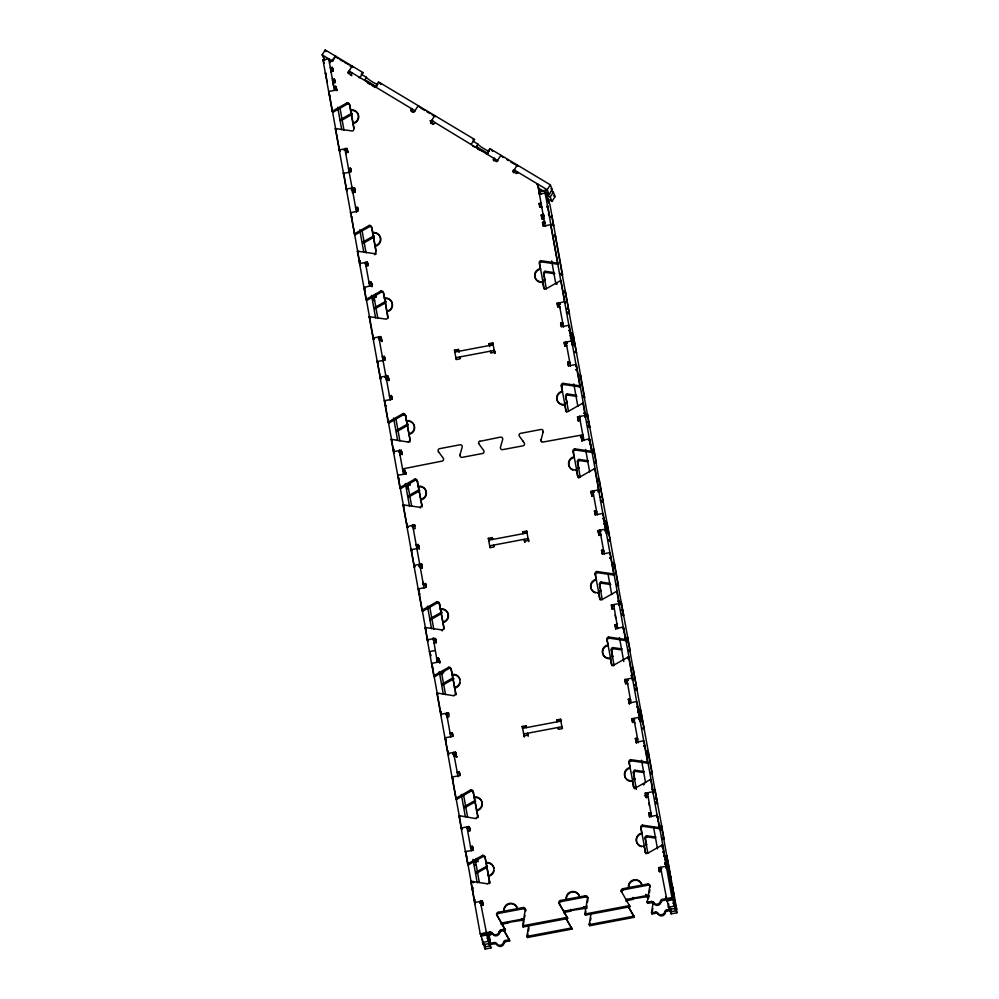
<?xml version="1.0" encoding="UTF-8"?>
<svg xmlns="http://www.w3.org/2000/svg" width="999" height="999" viewBox="0 0 999 999"><rect width="100%" height="100%" fill="white"/><g stroke="black" fill="none" stroke-linecap="round" stroke-linejoin="round"><path stroke-width="1.5" d="M414.548 567.632L414.173 566.071M420.292 566.545L419.78 563.461M553.596 225.836L551.623 215.197L552.022 216.895L550.574 217.17M640.834 711.051L644.193 729.532L643.868 727.422M478.671 443.456A1.898 1.848 -22.3 0 1 478.583 443.094L478.721 442.145A1.948 1.911 -22.3 0 1 479.208 441.458L479.832 441.071M478.583 443.094A1.948 1.911 -22.3 0 0 478.808 443.793L483.828 450.686A1.948 1.911 -22.3 0 1 484.003 451.136L483.916 452.322A1.948 1.911 -22.3 0 1 482.455 453.509L462.2 457.342A1.948 1.911 -22.3 0 1 459.952 455.094L462.175 447.152A1.948 1.911 -22.3 0 0 459.952 444.792L439.46 448.688A1.948 1.911 -22.3 0 0 438.086 450.512L438.224 451.223A1.948 1.911 -22.3 0 0 438.449 451.648L438.561 451.923M543.256 432.117L543.144 431.843A1.948 1.911 -22.3 0 0 541.046 429.458L520.317 433.404A1.948 1.911 -22.3 0 0 519.193 435.914L524.188 442.832A1.948 1.911 -22.3 0 1 524.537 443.718L524.512 444.33A1.948 1.911 -22.3 0 1 524.3 444.88L523.826 445.442A1.948 1.911 -22.3 0 1 523.176 445.791L502.197 449.712A1.948 1.911 -22.3 0 1 500.462 447.315L502.684 439.385A1.948 1.911 -22.3 0 0 500.437 437.137L480.294 441.246M566.208 899.412L579.62 896.877A6.831 6.681 -22.3 0 0 571.728 891.558A6.831 6.681 -22.3 0 0 566.208 899.412L560.451 900.499A1.948 1.911 -22.3 0 0 558.878 902.746L567.457 917.994A1.948 1.911 -22.3 0 1 567.644 918.518L523.164 926.935L522.702 925.798A1.948 1.911 -22.3 0 1 522.677 925.249L525.349 909.09A1.948 1.911 -22.3 0 0 523.101 907.567L517.345 908.653A6.831 6.681 -22.3 0 0 509.453 903.346A6.831 6.681 -22.3 0 0 503.933 911.2L498.176 912.287A1.948 1.911 -22.3 0 0 496.59 914.522L503.658 927.134M523.164 926.935A1.948 1.911 -22.3 0 1 523.139 926.385L523.476 924.362M523.638 923.351L523.976 921.328M524.65 917.294L524.987 915.271M525.649 911.225L525.349 909.09M566.246 918.618L571.79 928.571A1.948 1.911 -22.3 0 1 571.965 929.095L527.484 937.512L527.022 936.375A1.948 1.911 -22.3 0 1 527.01 935.826L528.683 925.723M527.484 937.512A1.948 1.911 -22.3 0 1 527.472 936.95L527.971 933.928M528.471 930.893L528.971 927.859M628.483 887.636L641.907 885.089A6.831 6.681 -22.3 0 0 634.003 879.782A6.831 6.681 -22.3 0 0 628.483 887.636L622.727 888.723A1.948 1.911 -22.3 0 0 621.153 890.971L629.745 906.218A1.948 1.911 -22.3 0 1 629.919 906.742L585.439 915.159L584.977 914.023A1.948 1.911 -22.3 0 1 584.952 913.473L587.637 897.302A1.948 1.911 -22.3 0 0 585.377 895.791L579.62 896.877M585.439 915.159A1.948 1.911 -22.3 0 1 585.426 914.597L585.926 911.575M586.425 908.541L586.925 905.506M587.424 902.484L587.924 899.45M633.054 915.022L634.065 916.795A1.948 1.911 -22.3 0 1 634.24 917.319L589.76 925.723L589.298 924.599A1.948 1.911 -22.3 0 1 589.285 924.038L590.958 913.935M589.76 925.723A1.948 1.911 -22.3 0 1 589.747 925.174L590.084 923.151M590.584 920.129L590.921 918.106M666.333 898.064L666.645 899.799L662.612 900.561A1.948 1.911 -22.3 0 0 661.026 902.159A3.909 3.821 -22.3 0 1 653.796 903.521A1.948 1.911 -22.3 0 0 651.76 902.609L647.714 903.371L647.252 902.247A1.948 1.911 -22.3 0 1 647.24 901.685L649.912 885.526A1.948 1.911 -22.3 0 0 647.652 884.003L641.907 885.089M647.714 903.371A1.948 1.911 -22.3 0 1 647.702 902.821L647.864 901.81M648.363 898.775L648.875 895.753M649.375 892.719L649.874 889.684M670.716 910.414L666.932 911.125A1.948 1.911 -22.3 0 0 665.346 912.724A3.909 3.821 -22.3 0 1 658.116 914.097A1.948 1.911 -22.3 0 0 656.081 913.186L652.047 913.948L651.573 912.811A1.948 1.911 -22.3 0 1 651.56 912.262L653.234 902.159M652.047 913.948A1.948 1.911 -22.3 0 1 652.022 913.398L652.359 911.375M652.522 910.364L652.859 908.341M653.533 904.307L653.87 902.284M541.071 439.947L543.144 431.843M460.114 454.483L460.102 455.257M324.725 60.34L322.14 54.87L325.224 49.95L363.074 72.627L359.965 77.622L359.103 77.685M332.655 61.389L335.639 56.181L336.151 57.443M348.489 73.776L348.027 72.64L352.147 66.084L352.697 67.42M348.738 73.364L350.037 71.316M351.785 75.762L351.323 74.625L352.36 72.977M372.752 85.427A6.831 0.849 32.1 0 1 364.86 79.745L366.408 77.285L361.151 74.126M376.611 86.364L377.098 85.602M410.776 110.24L411.8 108.604L412.262 109.74L411.238 111.376L410.776 110.24L414.073 112.225L418.206 105.657L419.692 107.405M431.256 123.376L430.594 122.115L434.715 115.559L435.177 116.683L434.14 116.071M431.056 123.252L432.854 120.38M434.927 122.452L433.891 124.101L430.594 122.115M479.42 149.226A6.831 0.849 32.1 0 1 476.348 146.553L477.897 144.093L472.939 141.121M486.8 153.546L489.897 148.626L550.312 184.815L552.26 189.598L549.163 194.518L538.436 188.087L540.796 190.834L539.148 189.847L539.46 190.597L540.796 191.408M493.806 160.851L493.344 159.715L494.368 158.079L494.83 159.216L493.993 160.539M513.623 172.727L513.149 171.591L517.282 165.022L517.807 166.321M513.873 172.315L515.159 170.267M517.757 173.376L517.482 171.928L516.458 173.576L513.149 171.591M549.163 194.518L547.215 189.735L550.312 184.815M553.284 192.108L555.094 196.528L551.997 201.448L550.199 197.028L553.284 192.108L551.273 190.909M329.495 63.124L335.639 56.181M351.024 111.538L349.925 105.419A1.948 1.911 -22.3 0 0 347.664 103.908L333.191 112.125A1.961 1.911 -22.3 0 1 332.655 112.3L332.192 111.176A1.961 1.911 -22.3 0 0 332.729 110.989L347.202 102.772A1.948 1.911 -22.3 0 1 349.463 104.283L353.858 128.746A1.948 1.911 -22.3 0 1 352.285 130.994L335.901 128.609A1.948 1.911 -22.3 0 0 335.339 128.634L354.72 234.94A1.948 1.911 -22.3 0 0 355.257 234.765L369.73 226.548A1.948 1.911 -22.3 0 1 371.99 228.059L375.012 244.88M339.76 120.017L351.523 113.349A1.948 1.911 -22.3 0 1 352.073 113.312M341.134 120.642L351.985 114.473L351.523 113.349M354.258 233.816A1.948 1.911 -22.3 0 0 354.795 233.629L369.268 225.412A1.948 1.911 -22.3 0 1 371.528 226.935L375.924 251.386A1.948 1.911 -22.3 0 1 374.35 253.634L374.812 254.77M362.737 242.145L373.589 235.989A1.948 1.911 -22.3 0 1 374.138 235.964M363.199 243.281L374.063 237.125L373.589 235.989M384.053 295.105L383.778 293.581A1.948 1.911 -22.3 0 0 381.518 292.058L367.045 300.274A1.961 1.911 -22.3 0 1 366.508 300.462L366.046 299.325A1.961 1.911 -22.3 0 0 366.583 299.138L381.056 290.921A1.948 1.911 -22.3 0 1 383.316 292.445L384.553 298.651A6.831 6.681 -22.3 0 1 388.811 311.176M374.525 307.655L385.377 301.498A1.948 1.911 -22.3 0 1 386.113 301.498M374.987 308.791L385.839 302.635L385.377 301.498M556.318 284.403L557.217 283.891M563.798 291.795L564.71 291.283A1.948 1.911 -22.3 0 1 565.234 291.096L584.627 397.402A1.948 1.911 -22.3 0 1 584.065 397.427L583.041 397.277M564.26 292.932L565.172 292.407A1.948 1.911 -22.3 0 1 565.696 292.232M405.844 416.221A1.948 1.911 -22.3 0 0 403.584 414.697L389.111 422.914A1.948 1.911 -22.3 0 1 388.574 423.101L388.112 421.965A1.948 1.911 -22.3 0 0 388.648 421.79L403.121 413.561A1.948 1.911 -22.3 0 1 405.382 415.084L409.965 439.148M396.591 430.307L407.442 424.138A1.948 1.911 -22.3 0 1 408.179 424.138M397.053 431.431L407.917 425.274L407.442 424.138M417.632 481.73A1.948 1.911 -22.3 0 0 415.372 480.207L400.899 488.424A1.948 1.911 -22.3 0 1 400.362 488.611L399.9 487.475A1.948 1.911 -22.3 0 0 400.437 487.3L414.91 479.083A1.948 1.911 -22.3 0 1 417.17 480.594L422.028 506.193A1.948 1.911 -22.3 0 1 422.015 506.905M408.379 495.816L419.23 489.647M408.841 496.953L419.705 490.784L419.38 490.01M562.887 383.341L563.361 384.478L579.732 386.863A1.948 1.911 -22.3 0 0 580.294 386.838L579.832 385.701A1.948 1.911 -22.3 0 1 579.27 385.726L562.887 383.341A1.948 1.911 -22.3 0 0 561.313 385.589L562.325 391.233A6.831 6.681 -22.3 0 0 556.805 399.088A6.831 6.681 -22.3 0 0 564.697 404.408L565.709 410.052A1.948 1.911 -22.3 0 0 567.969 411.563L582.442 403.346A1.948 1.911 -22.3 0 1 582.979 403.171L583.441 404.295A1.948 1.911 -22.3 0 0 582.904 404.483M577.722 419.056L579.532 418.032M585.864 414.435L586.775 413.923A1.948 1.911 -22.3 0 1 587.3 413.736L596.415 462.912A1.948 1.911 -22.3 0 1 595.854 462.937L594.83 462.787M586.326 415.572L587.237 415.06A1.948 1.911 -22.3 0 1 587.774 414.872M574.675 448.851L575.137 449.987L591.52 452.372A1.948 1.911 -22.3 0 0 592.082 452.347L591.62 451.211A1.948 1.911 -22.3 0 1 591.058 451.236L574.675 448.851A1.948 1.911 -22.3 0 0 573.101 451.098L574.113 456.743A6.831 6.681 -22.3 0 0 568.593 464.597A6.831 6.681 -22.3 0 0 576.485 469.917L577.497 475.561A1.948 1.911 -22.3 0 0 579.757 477.072L594.23 468.856A1.948 1.911 -22.3 0 1 594.767 468.681L595.229 469.805A1.948 1.911 -22.3 0 0 594.692 469.992L594.23 468.856M597.652 479.945L598.563 479.433A1.948 1.911 -22.3 0 1 599.088 479.245L618.481 585.564A1.948 1.911 -22.3 0 1 617.919 585.589L616.895 585.439M598.114 481.081L599.025 480.569A1.948 1.911 -22.3 0 1 599.562 480.382M439.697 604.37A1.948 1.911 -22.3 0 0 437.437 602.847L422.964 611.076A1.948 1.911 -22.3 0 1 422.427 611.251L421.965 610.114A1.948 1.911 -22.3 0 0 422.502 609.939L436.975 601.723A1.948 1.911 -22.3 0 1 439.235 603.234L439.972 605.906M430.444 618.456L441.308 612.287A1.948 1.911 -22.3 0 1 442.033 612.287M430.007 620.104L441.77 613.423L441.308 612.287M451.486 669.879A1.948 1.911 -22.3 0 0 449.225 668.368L434.752 676.585A1.948 1.911 -22.3 0 1 434.215 676.76L433.753 675.636A1.948 1.911 -22.3 0 0 434.29 675.449L448.763 667.232A1.948 1.911 -22.3 0 1 451.024 668.756L452.035 672.939M442.232 683.965L453.084 677.809M442.694 685.102L453.558 678.933A1.948 1.911 -22.3 0 1 454.095 678.908M596.74 571.503L597.215 572.627L613.586 575.012A1.948 1.911 -22.3 0 0 614.16 574.987L613.686 573.851A1.948 1.911 -22.3 0 1 613.124 573.876L596.74 571.503A1.948 1.911 -22.3 0 0 595.167 573.738L596.178 579.383A6.831 6.681 -22.3 0 0 590.659 587.237A6.831 6.681 -22.3 0 0 598.551 592.557L599.575 598.201A1.948 1.911 -22.3 0 0 601.823 599.725L616.296 591.508A1.948 1.911 -22.3 0 1 616.833 591.321L617.295 592.457A1.948 1.911 -22.3 0 0 616.895 592.582M611.575 607.217L614.298 605.669M619.717 602.584L620.629 602.072A1.948 1.911 -22.3 0 1 621.166 601.898L630.269 651.073A1.948 1.911 -22.3 0 1 629.707 651.098L628.683 650.948M620.179 603.721L621.091 603.209A1.948 1.911 -22.3 0 1 621.628 603.021M608.528 637.012L609.003 638.136L625.374 640.521A1.948 1.911 -22.3 0 0 625.936 640.496L625.474 639.36A1.948 1.911 -22.3 0 1 624.912 639.385L608.528 637.012A1.948 1.911 -22.3 0 0 606.955 639.248L607.966 644.892A6.831 6.681 -22.3 0 0 602.447 652.747A6.831 6.681 -22.3 0 0 610.339 658.066L611.351 663.711A1.948 1.911 -22.3 0 0 613.611 665.234L628.084 657.017A1.948 1.911 -22.3 0 1 628.621 656.83L629.083 657.966A1.948 1.911 -22.3 0 0 628.546 658.141L627.647 658.666M631.505 668.106L632.417 667.582A1.948 1.911 -22.3 0 1 632.941 667.407L652.335 773.713A1.948 1.911 -22.3 0 1 651.773 773.738L650.749 773.588M631.967 669.23L632.879 668.718A1.948 1.911 -22.3 0 1 633.416 668.543M473.551 792.519A1.948 1.911 -22.3 0 0 471.291 791.008L456.818 799.225A1.948 1.911 -22.3 0 1 456.281 799.412L455.819 798.276A1.948 1.911 -22.3 0 0 456.356 798.089L470.829 789.872A1.948 1.911 -22.3 0 1 473.089 791.395L477.947 816.982A1.948 1.911 -22.3 0 1 477.947 817.706M464.298 806.605L475.162 800.449M464.76 807.741L475.624 801.585L475.274 800.736M488.911 877.909L485.339 858.041A1.948 1.911 -22.3 0 0 483.079 856.518L468.606 864.734A1.948 1.911 -22.3 0 1 468.069 864.922L467.607 863.785A1.948 1.911 -22.3 0 0 468.144 863.598L482.617 855.381A1.948 1.911 -22.3 0 1 484.877 856.905L485.014 857.254M476.086 872.115L487 866.096M475.649 873.763L487.412 867.095M630.606 759.652L631.068 760.788L647.452 763.161A1.948 1.911 -22.3 0 0 648.014 763.136L647.539 762.012A1.948 1.911 -22.3 0 1 646.977 762.037L630.606 759.652A1.948 1.911 -22.3 0 0 629.02 761.9L630.032 767.544A6.831 6.681 -22.3 0 0 624.512 775.399A6.831 6.681 -22.3 0 0 632.404 780.706L633.428 786.35A1.948 1.911 -22.3 0 0 635.676 787.874L650.149 779.657A1.948 1.911 -22.3 0 1 650.686 779.47L651.148 780.606A1.948 1.911 -22.3 0 0 650.774 780.719M643.381 784.902L644.28 784.39M644.53 795.878L648.151 793.83L645.691 794.317L645.229 793.181L652.896 791.732L653.508 793.243L652.797 793.381M653.571 790.746L654.482 790.234A1.948 1.911 -22.3 0 1 655.019 790.047L661.65 825.486M654.033 791.87L654.944 791.358A1.948 1.911 -22.3 0 1 655.481 791.183M642.382 825.162L642.856 826.298L659.228 828.671A1.948 1.911 -22.3 0 0 659.802 828.646L659.328 827.522A1.948 1.911 -22.3 0 1 658.766 827.547L642.382 825.162A1.948 1.911 -22.3 0 0 640.809 827.409L641.82 833.054A6.831 6.681 -22.3 0 0 636.301 840.908A6.831 6.681 -22.3 0 0 644.193 846.215L645.204 851.86A1.948 1.911 -22.3 0 0 647.464 853.383L661.937 845.166A1.948 1.911 -22.3 0 1 662.474 844.979L662.936 846.116A1.948 1.911 -22.3 0 0 662.399 846.303L661.5 846.815M664.46 856.767L666.271 855.743A1.948 1.911 -22.3 0 1 666.795 855.556L676.723 909.277L674.924 909.614M665.821 857.392L666.733 856.867A1.948 1.911 -22.3 0 1 667.27 856.692M402.572 468.918L442.32 461.063A1.948 1.911 -22.3 0 0 443.219 458.141L438.449 451.648M332.192 111.176L322.964 59.903L328.721 58.816L330.082 62.138M332.704 68.531L332.242 67.395L330.332 67.757L330.794 68.894L332.704 68.531L333.179 71.116M326.198 73.651L325.412 72.74L325.736 73.826M335.177 82.243L334.328 78.996L332.642 79.932M332.405 80.582L334.802 80.132M333.903 82.455L334.99 82.243M334.328 78.996L335.015 82.767L333.092 83.129L333.728 86.663L335.652 86.301L336.151 87.662M336.114 87.425L334.19 87.787L333.728 86.663M335.314 90.297L337.113 89.947M339.298 147.165L339.185 148.089M339.198 149.962L346.828 148.414L347.789 152.372M343.931 150.187L347.29 149.55M339.161 149.862L340.135 151.311M345.167 150.362L345.179 148.401M350.836 169.306L350.374 168.169L348.464 168.531L348.926 169.668L350.836 169.306L351.136 170.954M345.03 181.793L343.981 173.888M350.374 168.169L351.061 171.94L343.381 173.389L344.205 174.45M354.97 192.27L353.871 187.612L346.203 189.061C347.789 192.295 345.654 190.634 347.153 189.498M351.111 188.749C353.371 188.848 352.31 192.12 352.073 187.15M347.028 190.135L346.316 188.237M351.348 189.31L354.345 188.749M352.073 189.323L353.459 189.872L352.023 190.147M351.985 189.972L353.783 189.635L354.071 192.332M351.973 191.92L354.558 191.383L355.02 192.507M357.892 208.504L357.43 207.367L355.519 207.73L355.981 208.866L357.892 208.504L358.154 209.915M350.474 212.675L358.104 211.139L357.43 207.367M351.074 214.698L351.386 213.624M352.297 217.345L352.098 217.794M540.496 194.018L540.009 191.296L545.754 190.21L547.464 199.713L545.179 193.057L539.423 194.143M539.11 203.446L541.033 203.084L541.495 204.221L539.572 204.583L539.11 203.446L539.785 207.205L541.945 207.417M546.977 206.456L547.927 206.893L549.475 215.859L549.013 213.686M546.84 207.093C548.888 207.205 546.928 203.808 547.777 206.818M543.793 218.444L541.883 218.806L541.196 215.047L544.068 215.122M548.389 214.298L549.1 214.161L548.851 214.822M541.196 215.047L541.67 216.184L544.055 215.722M550.349 216.608L552.022 216.895M542.519 222.34L544.43 221.978L544.892 223.114L542.981 223.476L542.519 222.34L543.194 226.111L550.861 224.663L551.473 226.174M551.76 224.438L553.196 224.176L553.571 225.861M360.115 260.776C357.829 262.312 362.088 269.268 359.24 260.077M359.553 261.288L360.264 261.151M551.985 225.012L553.434 224.738M550.849 225.886L579.832 385.701M359.64 263.611L367.282 262.088L368.119 265.347M365.347 263.674L367.744 263.224M365.259 264.098L365.971 263.961L365.684 262.312M366.034 266.221L367.957 265.859L367.282 262.088M553.746 235.502L555.182 235.227M554.208 236.638L555.656 236.363L555.032 234.852L569.093 312.425L566.508 312.812M371.291 282.979L370.829 281.843L368.918 282.205L369.38 283.341L371.178 283.004M363.998 287.437L371.503 285.614L371.978 286.738M363.836 287.063L365.172 288.436M371.965 296.503L373.401 296.241M372.477 296.815L375.836 296.179L376.298 297.315M372.939 297.952L375.337 297.502M373.002 300.2L374.6 300.312L377.822 318.281M373.151 300.587L374.6 300.312M373.151 335.327L373.114 336.713M563.798 299.263L564.672 299.5L563.948 299.638M380.681 336.563L381.818 341.471L380.681 336.563L373.014 338.024L373.988 339.46M560.127 307.742L559.652 306.606L557.742 306.968L557.067 303.209L564.735 301.748L565.347 303.259M378.584 338.186L381.143 337.699M557.067 303.209L557.529 304.333L560.077 303.858M378.296 338.649L379.383 338.436L379.121 337.025M563.536 327.16L558.978 302.847L559.952 304.283M379.433 340.696L381.356 340.334M566.783 308.454L568.381 308.566L566.945 308.841M567.107 312.287L568.906 311.95L569.517 313.461L568.081 313.736M384.69 357.455L384.228 356.331L382.317 356.693L382.779 357.817L384.69 357.455L385.152 359.965M560.614 322.964L562.537 322.602L562.999 323.726L561.076 324.088L560.614 322.964L561.301 326.723L568.968 325.274L569.58 326.785L568.868 326.923M381.006 377.647C379.508 377.472 381.193 380.781 380.519 378.346L377.472 362.1L378.196 361.975M382.505 361.151L383.067 359.965L383.379 361.188M384.228 356.331L384.915 360.09L377.235 361.538L378.059 362.6M454.495 350.162L458.329 349.438L458.791 350.574L454.957 351.298L454.495 350.162L456.181 359.578L460.027 358.853L459.677 356.968L460.152 358.104M488.998 343.644L492.844 342.919L493.306 344.043L489.473 344.767L488.998 343.644L489.81 346.653M454.832 352.048L493.181 344.792M569.03 330.369L570.254 330.544L568.818 330.819M569.842 332.954L571.278 332.679L571.928 335.327L569.767 335.726M569.792 333.778L571.59 333.441M570.816 335.352L572.252 335.077L572.564 335.826L574.263 345.242L572.814 345.517M570.417 336.388L573.289 335.851L572.077 336.688M570.791 337.3L572.589 336.963L572.252 335.077M494.455 350.449L494.992 353.459L494.53 352.322L490.696 353.047L490.359 351.161L490.821 352.297M570.354 338.199L572.902 337.712L571.615 334.565M570.854 338.461L571.728 338.698L571.003 338.836M387.749 376.473L388.873 380.669L387.724 375.774L380.057 377.222L381.243 378.221M566.708 345.804L564.797 346.166L564.11 342.407L571.79 340.946L572.04 342.532M385.177 376.486L387.1 376.461M570.779 341.371L572.939 340.971L573.276 342.844L571.278 332.679M384.965 376.898C386.863 375.724 387.025 382.767 385.689 374.737M385.202 377.472L388.199 376.898M564.11 342.407L564.585 343.531L566.483 343.144M385.202 377.622L387 377.272L387.312 378.034L386.975 376.148M571.89 342.295L572.964 342.095M570.491 366.121L566.033 342.045L567.007 343.481M386.226 378.234L387.387 377.172M571.84 343.119L573.613 342.607L574.263 345.242M386.026 378.908L388.586 378.421M386.176 380.007L388.411 379.533L387.724 375.774M571.79 344.892L573.95 344.48M574.675 351.798L576.111 351.523L576.51 353.196L573.126 334.79L573.526 336.413M574.9 352.36L576.361 352.222L575.936 350.549M391.745 396.653L391.283 395.529L389.373 395.891L389.835 397.015L391.745 396.653L392.195 399.163M567.669 362.162L569.592 361.8L570.054 362.924L568.131 363.286L567.669 362.162L568.344 365.921L576.011 364.473L576.635 365.984L575.911 366.121M391.283 395.529L391.958 399.288L384.29 400.736L385.264 402.185M386.151 405.494L385.951 405.944M576.073 369.568L577.31 369.742L575.874 370.017M578.746 374.937L580.182 374.662L580.806 376.173L579.37 376.448M579.432 378.696L581.018 378.808L579.582 379.083M583.891 412.999L585.127 413.174L584.053 413.386M393.244 449.063L394.118 449.313M402.098 454.195L401.136 450.249L393.456 451.698L394.081 453.209L393.406 449.438M578.371 421.066L577.522 416.883L585.189 415.434L585.801 416.945L585.089 417.07M399.2 451.835L401.598 451.373M577.522 416.883L577.984 418.007L579.87 417.582M584.69 416.745L585.664 416.583M399.113 452.26L399.837 452.122L399.45 450M402.098 454.72L401.81 454.008L399.887 454.37L400.174 455.082M578.196 420.641L580.107 420.279L580.431 421.054M587.237 422.14L588.836 422.24L587.4 422.515M587.924 425.899L589.36 425.624L589.972 427.135L588.536 427.41M588.074 426.273L589.51 425.999L580.182 374.662M540.958 439.66A1.948 1.911 -22.3 0 0 543.056 442.045L582.792 434.827M580.344 436.213L581.743 435.951M405.094 470.991L404.682 470.005L402.772 470.367L403.234 471.503L405.144 471.128M581.068 436.638L582.991 436.276L583.453 437.412L581.53 437.774L581.068 436.638L582.005 441.034M405.482 474.05L397.689 475.212L398.114 476.248M581.743 440.397L589.422 438.948L590.034 440.459L588.96 440.659M588.923 440.259L589.922 440.172M399.188 480.044L398.351 476.96M589.835 443.981L590.709 444.218L589.997 444.355M406.181 484.59L407.617 484.328L408.079 485.452M591.795 449.488L593.593 449.138L594.205 450.649L592.769 450.924M405.856 485.064L409.69 484.34L409.977 485.039M592.307 449.8L593.706 449.425M406.793 486.101L408.229 485.839M406.855 488.361L408.454 488.461L411.688 506.431M592.832 453.184L594.417 453.284L592.981 453.558M407.005 488.736L408.454 488.461M407.005 523.476L407.105 525.561M598.014 487.35L597.802 487.787M412.437 526.336L414.997 525.861L414.535 524.725L407.093 526.735M590.921 491.358L592.057 496.253L590.921 491.358L598.588 489.91L599.2 491.421L597.764 491.695M591.383 492.495L593.943 492.007M407.167 526.923L408.204 527.547M412.15 526.798L413.236 526.598L412.974 525.187M597.265 514.985L592.832 490.996L593.806 492.432M413.286 528.846L415.209 528.483L414.535 524.725M591.595 495.117L593.506 494.755M599.924 496.753L602.235 496.715L600.799 496.99M600.961 500.437L602.759 500.099L603.371 501.61L601.935 501.885M600.362 500.961L602.946 500.574M418.544 545.616L418.082 544.48L416.171 544.842L416.633 545.978L418.544 545.616L419.006 548.126M594.467 511.113L596.391 510.751L596.853 511.888L594.929 512.25L594.467 511.113L595.154 514.872L602.822 513.424L603.071 515.009M419.23 549.375L418.768 548.239L411.089 549.687L411.913 550.761M414.535 567.494L411.326 550.262L412.05 550.124M488.349 538.324L492.182 537.599L492.644 538.723L488.811 539.46L488.349 538.324L490.034 547.727L493.881 547.002L493.531 545.117L494.006 546.253M522.864 531.793L526.698 531.068L527.16 532.205L523.326 532.929L522.864 531.793L523.201 533.678M602.884 518.531L604.108 518.693L603.034 518.906M488.686 540.197L527.035 532.942M604.058 521.041L605.132 520.841L605.781 523.476L603.983 523.813M604.008 521.865L605.444 521.59M603.958 523.638L606.106 523.226L606.418 523.988L608.116 533.391L606.668 533.666M604.982 524.263L606.418 523.988M604.27 524.537C607.779 526.785 606.905 521.128 607.142 524L610.339 541.371L609.79 538.698M605.943 524.837L607.38 524.562M605.007 525.387L606.443 525.112L606.106 523.226M524.55 541.196L525.012 542.332L524.213 539.323L524.55 541.196L528.384 540.471L526.698 531.068M605.069 526.548L604.857 526.985M419.056 565.621L422.053 565.059L421.578 563.923L413.911 565.372L415.097 566.371M597.976 530.556L599.113 535.452L597.976 530.556L605.644 529.108L606.256 530.619L604.82 530.894M604.994 529.458L606.793 529.12L607.13 531.006L606.056 531.206M419.18 564.984L419.905 564.847L420.267 566.545M598.438 531.693L600.349 531.331M419.056 565.771L420.854 565.434L421.166 566.183L419.006 566.595M605.032 530.581L606.83 530.244L607.13 531.006M604.233 553.995L599.887 530.194L600.861 531.63M420.055 566.208L421.491 565.946L421.878 567.919M606.031 531.031L607.467 530.756L608.116 533.391M419.88 567.057L422.44 566.57M420.342 568.044L422.265 567.682L421.578 563.923M598.651 534.315L600.561 533.953L601.023 535.089M606.006 532.979L607.804 532.642M608.528 539.947L610.202 540.247L608.753 540.521M425.599 584.815L425.137 583.678L423.226 584.04L423.688 585.177L425.599 584.815L426.049 587.325M601.523 550.312L603.446 549.949L603.908 551.086L601.985 551.448L601.523 550.312L602.197 554.07L609.877 552.622L610.489 554.133L609.765 554.27M425.137 583.678L425.811 587.437L418.144 588.886L419.13 590.334M609.927 557.729L611.163 557.904L609.727 558.166M419.33 593.906L420.167 594.03M612.599 563.086L614.048 562.824L614.66 564.335L612.862 564.672M613.286 566.858L614.872 566.957L613.436 567.232M617.744 601.161L618.98 601.336L617.906 601.535M427.26 637.599L427.934 641.358L427.322 639.847L434.99 638.398L436.039 642.819L434.99 638.398M612.162 609.078L611.376 605.032L619.043 603.583L619.655 605.094L618.943 605.232M427.322 639.847L428.259 640.896M433.054 639.984L435.452 639.535M611.376 605.032L611.838 606.168L613.748 605.806M435.664 642.157L433.891 642.881M612.05 608.791L614.085 608.716M621.091 610.289L622.689 610.389L621.253 610.664M621.778 614.048L623.214 613.773L623.826 615.284L622.389 615.559M621.927 614.422L623.364 614.16L614.048 562.824M435.189 650.524L429.433 651.61L431.118 655.719M438.998 659.29L438.536 658.154L436.625 658.516L437.087 659.652L439.048 659.527M614.922 624.787L616.845 624.425L617.307 625.561L615.384 625.923L614.922 624.787L615.721 628.833M439.298 660.938L439.635 662.812L439.223 661.912L431.543 663.373L432.018 664.497M615.609 628.558L623.276 627.097L623.888 628.608L622.814 628.821M622.777 628.421L623.738 628.234L633.054 679.57L631.98 679.77M624.05 632.067L623.851 632.517M625.998 637.574L627.447 637.3L628.059 638.811L626.623 639.085M440.184 673.126L443.656 672.777M626.161 637.949L627.872 638.336M440.646 674.263L442.095 673.988L441.471 672.477L445.542 694.592M626.685 641.333L628.271 641.433L626.835 641.708M441.221 711.563L440.509 711.7L441.034 714.185M630.794 675.699L632.017 675.873M446.291 714.497L448.851 714.01L448.389 712.874L440.721 714.322L441.183 715.459L432.292 666.033M627.834 684.04L627.372 682.916L625.449 683.279L624.775 679.507L632.442 678.059L633.054 679.57M624.775 679.507L625.237 680.644L627.797 680.157M446.004 714.959L447.09 714.747L446.828 713.336M626.96 679.807L628.021 680.519M633.778 684.902L636.088 684.864L633.928 685.277M634.815 688.598L636.613 688.261L637.225 689.772L635.789 690.034M452.41 733.766L451.935 732.629L450.025 732.991L450.487 734.128L452.41 733.766L452.859 736.275M628.321 699.263L630.244 698.9L630.706 700.037L628.796 700.399L628.321 699.263L629.47 704.158L628.796 700.399M629.008 703.034L636.675 701.585L636.925 703.159M451.935 732.629L452.622 736.4L444.942 737.849L445.929 739.285M522.202 726.473L526.036 725.749L526.498 726.885L522.664 727.609L522.202 726.473L524.363 737.012L524.025 735.139M556.718 719.942L560.551 719.218L561.013 720.354L557.18 721.078L556.718 719.942L557.055 721.827M522.539 728.358L560.889 721.103M636.738 706.68L637.961 706.855L636.887 707.055M637.911 709.19L638.985 708.99L639.635 711.625L637.837 711.975M637.861 710.014L639.298 709.752M637.812 711.788L639.959 711.388L640.272 712.137L641.97 721.553L640.534 721.815M637.762 712.612L640.996 712.15L639.797 712.986M638.861 713.536L640.297 713.261L639.959 711.388M523.901 735.888L527.734 735.152L528.196 736.288M447.914 750.823L448.052 753.159M638.923 714.697L638.711 715.147M455.444 752.072L456.58 756.967L455.444 752.072L447.764 753.521L448.988 754.757M634.877 723.239L634.415 722.115L632.504 722.477L631.83 718.706L639.497 717.257L640.109 718.768L639.035 718.968M638.848 717.619L640.646 717.27L640.983 719.155L638.836 719.567M453.983 753.571L455.906 753.209M631.83 718.706L632.292 719.842L634.203 719.48M452.909 753.92L454.707 753.583L455.02 754.332L453.221 754.67M638.885 718.743L640.684 718.406L640.983 719.155M453.059 754.158L454.133 753.945L453.883 752.534M633.99 718.955L634.715 719.792M453.184 754.495L455.344 754.083L455.994 756.73L455.257 752.609M638.798 719.38L641.321 718.905L641.97 721.553M453.733 755.207L456.293 754.72M453.883 756.305L456.118 755.843M639.86 721.128L641.658 720.791M642.382 728.109L644.055 728.396L642.607 728.671M459.453 772.964L458.991 771.827L457.08 772.19L457.542 773.326L459.453 772.964L459.902 775.474M635.376 738.461L637.3 738.099L637.762 739.235L635.839 739.597L635.376 738.461L636.051 742.232L643.731 740.783L643.98 742.357M458.991 771.827L459.665 775.599L451.998 777.047L452.984 778.483M643.781 745.878L645.017 746.053L643.943 746.253M646.453 751.248L647.901 750.973L648.513 752.484L646.715 752.821M646.778 755.082L648.726 755.119L647.29 755.381M651.96 789.247L652.834 789.485L651.76 789.685M469.855 830.743L468.843 826.548L461.176 828.009L462.15 829.445M462.112 829.045L461.226 826.835M466.908 828.134L469.305 827.684M467.182 828.496L467.245 826.785M469.667 830.669L467.719 830.956M645.229 793.181L645.903 796.952L647.939 796.865M654.944 798.438L656.543 798.551L654.745 798.888M655.631 802.209L657.067 801.935L657.679 803.446L655.769 803.808M655.781 802.584L657.217 802.309L647.901 750.973M472.852 847.439L472.39 846.303L470.479 846.665L470.941 847.801L472.852 847.439L473.026 848.376M648.776 812.949L650.699 812.574L651.161 813.71L649.238 814.073L648.776 812.949L649.575 816.995M465.671 852.184L465.397 851.523L473.189 850.349M649.462 816.707L657.13 815.259L657.742 816.77L656.668 816.97M656.63 816.57L657.592 816.383L666.907 867.719L665.834 867.931M657.904 820.216L657.704 820.666M473.888 860.901L475.324 860.626L475.949 862.137L474.026 862.499M659.864 825.723L661.301 825.449L661.912 826.96L664.123 839.222A1.948 1.911 -22.3 0 1 663.561 839.247L662.537 839.098M474.038 861.275L477.397 860.639L477.797 861.638M660.014 826.098L661.413 825.736M660.476 827.234L661.763 826.585M474.2 864.734L476.161 864.772L479.345 882.492M659.815 829.62L662.125 829.595L660.689 829.869M474.725 865.047L476.161 864.772M472.927 887.799L472.215 887.936L473.039 892.07M662.861 851.872L664.085 852.047L663.011 852.247M472.365 888.311L473.089 888.173M663.898 855.569L664.772 855.806L663.686 856.006M664.959 858.778L666.046 858.578L667.282 861.6L676.86 912.786L671.116 913.873L669.53 907.616M666.208 861.001L667.794 861.113L666.358 861.375M665.846 861.862L667.282 861.6M664.922 862.674L666.87 862.711L675.062 908.378L666.47 910.002A1.948 1.911 -22.3 0 0 664.884 911.6A3.909 3.821 -22.3 0 1 657.654 912.961A1.948 1.911 -22.3 0 0 655.619 912.05L651.573 912.811M664.722 863.124L666.87 862.711M475.074 899.712L474.363 899.849L475.024 903.046M664.997 863.785L666.233 863.96L664.797 864.235M666.882 864.759L668.481 864.872L666.008 865.321M665.796 865.771L667.807 864.984M474.612 902.572L482.242 901.036L483.004 903.808M659.415 871.715L658.628 867.669L666.296 866.208L666.907 867.719M479.832 902.709L482.704 902.159M658.628 867.669L659.09 868.793L661.875 868.68M665.796 867.532L666.758 867.344M479.857 903.108L480.944 902.909L480.519 900.549M483.029 905.082L481.168 905.581M659.303 871.428L661.45 871.628M667.994 872.989L669.942 873.026L667.782 873.426M669.03 876.685L670.466 876.41L671.078 877.921L669.642 878.196M669.18 877.06L670.779 877.159M503.933 911.2L517.345 908.653M497.065 915.658A1.948 1.911 -22.3 0 1 498.638 913.411L523.563 908.703A1.948 1.911 -22.3 0 1 525.824 910.214M567.457 917.994L559.34 903.883A1.948 1.911 -22.3 0 1 560.914 901.635L585.839 896.915A1.948 1.911 -22.3 0 1 587.924 897.939M621.153 890.971L621.615 892.095A1.948 1.911 -22.3 0 1 623.201 889.859L648.114 885.139A1.948 1.911 -22.3 0 1 650.374 886.662M671.153 888.036L672.602 887.761L673.001 889.272M671.39 888.598L672.827 888.323L672.502 886.762L674.4 897.302M500.986 924.2A1.948 1.911 -22.3 0 1 502.497 922.851L524.313 918.73M563.786 911.575A1.948 1.911 -22.3 0 1 564.785 911.076L586.588 906.955M625.923 899.949A1.948 1.911 -22.3 0 1 627.06 899.3L648.863 895.166M508.404 921.74A6.831 6.681 -22.3 0 0 508.479 922.339L523.938 920.017M570.654 909.34A6.831 6.681 -22.3 0 0 570.766 910.551L586.937 908.103M632.941 897.552A6.831 6.681 -22.3 0 0 633.041 898.775L648.851 896.39M501.835 924.637A1.948 1.911 -22.3 0 1 502.959 923.988L508.716 922.901A6.831 6.681 -22.3 0 1 508.616 921.677M563.985 913.011A1.948 1.911 -22.3 0 1 565.247 912.212L570.991 911.125A6.831 6.681 -22.3 0 1 570.891 909.902M626.073 901.585A1.948 1.911 -22.3 0 1 627.522 900.424L633.279 899.337A6.831 6.681 -22.3 0 1 633.204 897.477M672.564 895.878L674.238 896.165M672.614 896.103L674.05 895.828M672.839 896.677L674.275 896.403L674.4 897.227M487.812 883.89L471.316 881.23A1.948 1.911 -22.3 0 0 470.754 881.255L480.207 933.84L490.01 931.992A1.948 1.911 -22.3 0 1 492.045 932.904A3.909 3.821 -22.3 0 0 499.275 931.53A1.948 1.911 -22.3 0 1 500.849 929.932L504.895 929.17A1.948 1.911 -22.3 0 0 504.72 928.645L496.59 914.522M522.702 925.798L567.182 917.394L567.644 918.518M584.977 914.023L629.457 905.606A1.948 1.911 -22.3 0 0 629.283 905.082L629.919 906.742M647.252 902.247L651.298 901.473A1.948 1.911 -22.3 0 1 653.334 902.384A3.909 3.821 -22.3 0 0 660.564 901.023A1.948 1.911 -22.3 0 1 662.137 899.425L671.94 897.577L672.839 899.774L667.082 900.861L666.832 899.45M480.944 902.909L480.319 901.398L486.863 934.952L481.118 936.038L481.131 934.09M481.855 933.953L484.016 933.553M486.163 933.141L489.098 943.556L483.341 944.642L480.781 934.165M666.745 898.988L668.905 898.576M671.778 898.026L672.814 898.65L675.062 908.378M481.081 934.914L482.879 934.577M485.039 934.165L490.472 933.116A1.948 1.911 -22.3 0 1 492.507 934.028A3.909 3.821 -22.3 0 0 499.737 932.666A1.948 1.911 -22.3 0 1 501.323 931.068L505.357 930.306A1.948 1.911 -22.3 0 0 505.182 929.782L504.17 928.009M666.995 899.6L667.769 899.6M669.929 899.187L672.814 898.65M503.459 929.507L509.04 939.222A1.948 1.898 -22.3 0 1 509.228 939.747L505.182 940.509A1.948 1.911 -22.3 0 0 503.596 942.107A3.909 3.821 -22.3 0 1 496.366 943.468A1.948 1.911 -22.3 0 0 494.33 942.556L490.297 943.318L488.711 934.54L490.771 934.54M667.02 900.811L667.856 900.661M489.11 935.539L489.772 935.564M487.05 938.236L488.124 938.036L487.225 933.016M668.706 903.87L668.831 906.705M672.664 903.121L674.1 902.859M488.823 940.571L489.847 941.195L489.135 941.333M674.787 905.394L675.511 905.256L676.723 909.277M482.442 942.444L488.186 941.358M667.057 899.737L668.406 907.267L674.163 906.18M674.737 906.218L675.824 906.018M489.11 943.281L490.184 943.068L490.759 944.455L490.397 942.494M670.766 908.915L670.829 910.014M674.725 908.166L676.161 907.891M527.022 936.375L571.503 927.959L571.965 929.095M589.298 924.599L633.778 916.183A1.948 1.911 -22.3 0 0 633.603 915.658L628.521 906.83M488.961 944.792L494.792 943.693A1.948 1.911 -22.3 0 1 496.828 944.604A3.909 3.821 -22.3 0 0 504.058 943.243A1.948 1.911 -22.3 0 1 505.644 941.645L509.69 940.871A1.948 1.898 -22.3 0 0 509.515 940.359L503.921 930.643M484.315 947.027L490.072 945.941L490.896 947.964L485.139 949.05L483.678 943.506M670.292 911.85L676.036 910.763M362.2 72.765L363.049 72.702M473.051 139.61L474.55 139.498M471.029 144.455L474.575 139.435L378.409 81.818L375.799 87.25M540.821 260.702L557.205 263.087A1.961 1.911 -22.3 0 0 557.767 263.062L558.229 264.186A1.961 1.911 -22.3 0 1 557.667 264.211L541.283 261.838L540.821 260.702A1.948 1.911 -22.3 0 0 539.248 262.949L540.496 269.156A6.831 6.681 -22.3 0 0 534.964 277.01A6.831 6.681 -22.3 0 0 542.869 282.33L542.632 281.755A6.831 6.681 -22.3 0 1 534.74 276.448A6.831 6.681 -22.3 0 1 540.259 268.594M546.328 288.811L543.568 273.514A1.948 1.911 -22.3 0 1 545.154 271.278L554.37 272.615M559.49 273.364L561.538 273.651A1.948 1.911 -22.3 0 0 562.1 273.626L562.562 274.762A1.948 1.911 -22.3 0 1 562 274.787L560.976 274.638M545.154 271.278L545.616 272.402L554.832 273.751M366.046 299.325L357.405 251.286A1.961 1.911 -22.3 0 1 357.967 251.261L374.35 253.634M366.845 263.561L367.869 263.711M388.112 421.965L369.193 316.795A1.961 1.911 -22.3 0 1 369.755 316.77L386.138 319.143A1.948 1.911 -22.3 0 0 387.712 316.908L384.553 298.651M568.518 411.426L565.634 396.166A1.948 1.911 -22.3 0 1 567.22 393.918L576.435 395.254M582.579 396.153L583.603 396.303A1.948 1.911 -22.3 0 0 584.165 396.278L584.627 397.402M567.22 393.918L567.682 395.055L576.898 396.391M580.182 476.96L577.422 461.675A1.948 1.911 -22.3 0 1 579.008 459.428L588.224 460.764M594.368 461.663L595.392 461.813A1.948 1.911 -22.3 0 0 595.953 461.788L596.415 462.912M579.008 459.428L579.47 460.564L587.662 461.75M399.9 487.475L391.258 439.435A1.948 1.911 -22.3 0 1 391.82 439.41L408.316 442.07M400.699 451.71L401.723 451.86M421.965 610.114L403.047 504.945A1.948 1.911 -22.3 0 1 403.608 504.92L419.992 507.305L420.279 508.004M602.247 599.6L599.487 584.315A1.948 1.911 -22.3 0 1 601.073 582.067L610.289 583.416M616.433 584.303L617.457 584.452A1.948 1.911 -22.3 0 0 618.019 584.427L618.481 585.564M601.073 582.067L601.535 583.204L610.751 584.54M614.035 665.109L611.276 649.825A1.948 1.911 -22.3 0 1 612.862 647.577L622.077 648.925M628.221 649.812L629.245 649.962A1.948 1.911 -22.3 0 0 629.807 649.937L630.269 651.073M612.862 647.577L613.324 648.713L621.515 649.899M433.753 675.636L425.112 627.584A1.948 1.911 -22.3 0 1 425.674 627.559L442.058 629.944L442.432 630.869M435.114 638.873L436.138 639.023M434.553 639.86L435.576 640.009M455.819 798.276L436.9 693.094A1.948 1.911 -22.3 0 1 437.462 693.069L453.983 695.804M636.375 789.285L633.354 772.464A1.948 1.911 -22.3 0 1 634.927 770.229L644.143 771.565M650.287 772.452L651.311 772.602A1.948 1.911 -22.3 0 0 651.872 772.577L652.335 773.713M634.927 770.229L635.389 771.353L643.581 772.552M647.889 853.271L645.129 837.974A1.948 1.911 -22.3 0 1 646.715 835.738L655.931 837.075M662.075 837.961L663.099 838.111A1.948 1.911 -22.3 0 0 663.661 838.086L664.123 839.222M646.715 835.738L647.177 836.862L655.369 838.061M467.607 863.785L458.966 815.746A1.948 1.911 -22.3 0 1 459.528 815.721L476.136 818.668M468.406 828.021L470.454 828.308M472.802 882.504L473.826 882.654M337.125 57.942L338.162 58.554M340.022 59.665L341.258 60.415M341.883 60.777L343.319 61.651M344.98 62.637L346.416 63.499M347.452 64.123L348.489 64.735M350.549 65.971L351.573 66.596M420.729 108.029L423.201 109.515M423.826 109.89L424.862 110.502M426.923 111.738L428.159 112.487M428.783 112.85L430.02 113.599M432.08 114.835L433.116 115.447M502.26 156.88L503.296 157.505M507.005 159.728L508.454 160.589M510.514 161.838L513.199 163.436M513.611 163.686L514.647 164.311M515.684 164.922L517.744 166.159M350.087 65.984L350.911 66.483M550.911 188.786L552.26 189.598M364.86 79.745L376.423 86.676M476.348 146.553L487.912 153.484M322.14 54.87L332.542 61.114M547.215 189.735L514.185 169.955L514.797 171.466L512.949 170.342M367.682 83.017L370.154 84.503M372.639 85.989L375.112 87.475M472.539 145.854L475.012 147.34M477.497 148.826L479.97 150.3M536.8 184.353L538.061 185.115L539.647 193.931M348.226 71.653L349.675 72.515L349.051 71.004L415.222 110.864M429.97 120.629L432.242 121.99L431.618 120.479L497.989 160.839M553.434 195.529L555.094 196.528M348.027 72.64L351.323 74.625M493.344 159.715L496.64 161.701L500.886 155.419M350.137 74.763L351.173 75.387M412.063 111.876L412.887 112.363M432.08 123.864L432.904 124.363M545.491 194.218L550.199 197.028M539.335 193.007L541.058 194.031M331.531 69.331L333.366 70.442M538.661 193.456L540.334 194.455M547.002 198.451L551.997 201.448M490.746 149.5L490.01 148.776L487.287 154.058M491.858 150.587L492.594 151.324M379.258 82.692L381.106 84.515M523.289 441.608L522.702 440.796M628.983 907.966L632.542 914.147M566.208 918.868L571.79 928.571M569.418 326.386L572.402 342.457M637.125 702.684L640.109 718.768M631.018 702.909L626.885 679.62M633.841 718.581L638.324 742.719M651.523 816.72L647.464 792.694M589.847 439.985L599.2 491.421M583.903 440.609L579.432 416.521L579.919 417.694M602.872 500.387L593.593 449.138M610.289 553.658L619.655 605.094M670.579 876.697L661.301 825.449M474.762 902.946L475.037 903.608L471.216 882.379M538.061 185.115L537.599 183.978L545.104 225.749M540.009 191.296L541.033 193.818M557.205 263.087L557.667 264.211M561.538 273.651L562 274.787M542.632 281.755L543.643 287.4A1.948 1.911 -22.3 0 0 545.904 288.923L560.377 280.707A1.961 1.911 -22.3 0 1 560.914 280.519L561.376 281.656A1.961 1.911 -22.3 0 0 560.938 281.793M564.71 291.283L565.172 292.407M500.998 155.694L501.261 156.331M572.639 340.209L573.926 343.356M544.093 280.557A6.831 6.681 -22.3 0 1 545.054 280.294L544.817 279.732A6.831 6.681 -22.3 0 0 543.856 279.982M566.258 344.817L566.558 345.567M579.27 385.726L579.732 386.863M583.603 396.303L584.065 397.427M582.442 403.346L582.767 404.133M586.775 413.923L587.237 415.06M591.058 451.236L591.52 452.372M595.392 461.813L595.854 462.937M561.313 385.589L566.183 411.176A1.948 1.911 -22.3 0 0 566.67 412.15M565.634 396.166L567.12 402.934A6.831 6.681 -22.3 0 0 566.158 403.196M598.563 479.433L599.025 480.569M562.325 391.233L562.562 391.795A6.831 6.681 -22.3 0 0 557.03 399.65A6.831 6.681 -22.3 0 0 564.934 404.97L564.697 404.408M567.12 402.934L566.883 402.372A6.831 6.681 -22.3 0 0 565.921 402.622M565.709 410.052L566.183 411.176M605.469 522.714L606.755 525.861M606.48 528.359L607.779 531.505M573.101 451.098L577.959 476.698A1.948 1.911 -22.3 0 0 578.933 478.022M577.422 461.675L578.908 468.444A6.831 6.681 -22.3 0 0 577.946 468.706M574.113 456.743L574.35 457.305A6.831 6.681 -22.3 0 0 572.814 470.092M578.908 468.444L578.671 467.882A6.831 6.681 -22.3 0 0 577.709 468.144M576.485 469.917L576.723 470.479A6.831 6.681 -22.3 0 1 575.724 470.591M577.497 475.561L577.959 476.698M600.099 532.966L600.411 533.716M613.124 573.876L613.586 575.012M617.457 584.452L617.919 585.589M620.629 602.072L621.091 603.209M624.912 639.385L625.374 640.521M629.245 649.962L629.707 651.098M595.167 573.738L600.037 599.338A1.948 1.911 -22.3 0 0 600.199 599.837M599.487 584.315L600.973 591.096A6.831 6.681 -22.3 0 0 600.012 591.346M628.084 657.017L628.546 658.141M632.417 667.582L632.879 668.718M596.178 579.383L596.415 579.957A6.831 6.681 -22.3 0 0 595.354 592.907M600.973 591.096L600.736 590.521A6.831 6.681 -22.3 0 0 599.775 590.784M598.551 592.557L598.788 593.119A6.831 6.681 -22.3 0 1 597.789 593.244M599.575 598.201L600.037 599.338M494.805 351.948L494.193 350.437L455.844 357.692L456.468 359.203M639.323 710.876L640.609 714.023M640.347 716.52L641.633 719.667M606.955 639.248L611.825 664.847L611.351 663.711M611.276 649.825L612.762 656.605A6.831 6.681 -22.3 0 0 611.8 656.855M607.966 644.892L608.204 645.466A6.831 6.681 -22.3 0 0 602.672 653.321A6.831 6.681 -22.3 0 0 610.576 658.628L610.339 658.066M612.762 656.605L612.524 656.031A6.831 6.681 -22.3 0 0 612.037 656.143M613.611 665.234L613.873 665.871M633.953 721.116L634.265 721.865M646.977 762.037L647.452 763.161M651.311 772.602L651.773 773.738M650.149 779.657L650.586 780.719M654.482 790.234L654.944 791.358M658.766 827.547L659.228 828.671M663.099 838.111L663.561 839.247M645.903 796.952L646.216 797.726M629.02 761.9L633.89 787.487A1.948 1.911 -22.3 0 0 634.69 788.711M633.354 772.464L634.827 779.245A6.831 6.681 -22.3 0 0 633.865 779.495M630.032 767.544L630.269 768.106A6.831 6.681 -22.3 0 0 624.75 775.961A6.831 6.681 -22.3 0 0 632.642 781.28L632.404 780.706M634.827 779.245L634.59 778.683A6.831 6.681 -22.3 0 0 633.628 778.933M661.937 845.166L662.399 846.303M666.271 855.743L666.733 856.867M459.128 352.46L458.329 349.438M635.676 787.874L636.026 788.723M633.428 786.35L633.89 787.487M528.658 540.097L528.046 538.586L489.697 545.841L490.322 547.352M660.851 868.056L660.539 867.307L667.132 901.098M347.202 102.772L347.664 103.908M325.224 49.95L325.886 51.573M332.205 68.394L332.517 69.156M353.072 123.676L352.847 123.102A6.831 6.681 -22.3 0 0 358.366 115.247A6.831 6.681 -22.3 0 0 350.474 109.927M640.809 827.409L645.679 852.996A1.948 1.911 -22.3 0 0 645.928 853.67M645.129 837.974L646.615 844.754A6.831 6.681 -22.3 0 0 645.654 845.017M331.343 72.665L331.094 71.191L331.431 72.452M641.82 833.054L642.057 833.616A6.831 6.681 -22.3 0 0 641.47 846.702M646.615 844.754L646.378 844.192A6.831 6.681 -22.3 0 0 645.891 844.305M322.964 59.903L324.325 63.224M644.193 846.215L644.43 846.79A6.831 6.681 -22.3 0 1 643.93 846.865M668.406 907.267L669.318 909.465L669.005 907.741M645.204 851.86L645.679 852.996M662.137 899.425L662.612 900.561M666.47 910.002L666.932 911.125M326.898 81.019L327.173 81.806M660.564 901.023L661.026 902.159M664.884 911.6L665.346 912.724M329.795 96.404L328.659 91.508L336.326 90.06L335.652 86.301M649.912 885.526L650.349 886.588M332.729 110.989L333.191 112.125M647.652 884.003L648.114 885.139M345.529 150.287L344.905 148.776L356.506 212.25M653.334 902.384L653.796 903.521M657.654 912.961L658.116 914.097M335.901 128.609L336.363 129.745M346.041 153.671L345.579 152.547L347.502 152.173L346.828 148.414M335.339 128.634L335.801 129.77M651.298 901.473L651.76 902.609M655.619 912.05L656.081 913.186M647.24 901.685L647.702 902.821M651.56 912.262L652.022 913.398M369.268 225.412L369.73 226.548M353.246 188.299L353.783 189.635M352.635 191.746L353.097 192.869M562.512 728.259L561.9 726.748L523.551 734.003L524.175 735.514M350.437 212.587L351.136 214.56M381.056 290.921L381.518 292.058M558.528 728.608L558.066 727.472L558.404 729.357L562.237 728.633L560.551 719.218M386.925 311.825L386.7 311.263A6.831 6.681 -22.3 0 0 392.22 303.409A6.831 6.681 -22.3 0 0 384.328 298.089M354.795 233.629L355.257 234.765M622.727 888.723L623.201 889.859M627.06 899.3L627.522 900.424M633.603 915.658L634.24 917.319M365.971 263.961L365.359 262.45L369.705 286.251M357.967 251.261L358.429 252.385M357.405 251.286L357.867 252.41M359.603 263.536L360.139 264.835M364.985 291.958L364.46 288.574M366.583 299.138L367.045 300.274M379.383 338.436L378.758 336.938L390.234 400.124M369.755 316.77L370.217 317.894M369.193 316.795L369.655 317.919A1.961 1.911 -22.3 0 1 370.142 317.894M405.382 415.084L406.63 421.291A6.831 6.681 -22.3 0 1 410.427 434.028M403.121 413.561L403.584 414.697M388.174 380.144L387.637 377.784M408.991 434.465L408.766 433.903A6.831 6.681 -22.3 0 0 414.285 426.049A6.831 6.681 -22.3 0 0 406.393 420.729M406.63 421.291L410.102 440.322M527.859 734.415L527.385 733.278L527.734 735.152M587.637 897.302L587.924 898.014M417.17 480.594L422.028 506.193M414.91 479.083L415.372 480.207M585.377 895.791L585.839 896.915M388.648 421.79L389.111 422.914M399.837 452.122L399.213 450.611L403.559 474.413M391.82 439.41L392.108 440.122M391.258 439.435L391.72 440.571A1.948 1.911 -22.3 0 1 392.108 440.534M584.952 913.473L585.426 914.597M589.285 924.038L589.747 925.174M400.437 487.3L400.899 488.424M413.236 526.598L412.612 525.087L424.013 588.086M403.608 504.92L404.071 506.056A1.948 1.911 -22.3 0 0 403.509 506.081L403.047 504.945M560.451 900.499L560.914 901.635M564.785 911.076L565.247 912.212M439.235 603.234L444.068 628.758M436.975 601.723L437.437 602.847M558.878 902.746L559.34 903.883M451.024 668.756L455.881 694.342A1.948 1.911 -22.3 0 1 455.906 694.879M448.763 667.232L449.225 668.368M422.502 609.939L422.964 611.076M425.674 627.559L426.073 628.558M425.112 627.584L425.574 628.721A1.948 1.911 -22.3 0 1 426.061 628.683M432.692 668.269L432.392 666.133M434.29 675.449L434.752 676.585M447.09 714.747L446.466 713.236L450.811 737.037M437.462 693.069L437.924 694.205A1.948 1.911 -22.3 0 0 437.362 694.23L436.9 693.094M447.614 718.131L447.14 717.007L449.063 716.645L448.389 712.874M523.101 907.567L523.563 908.703M473.089 791.395L477.947 816.982M470.829 789.872L471.291 791.008M454.807 752.759L455.344 754.083M456.456 756.792L455.457 752.771M454.133 753.945L453.521 752.434L458.066 776.71M522.677 925.249L523.139 926.385M527.01 935.826L527.472 936.95M484.877 856.905L489.735 882.492A1.948 1.911 -22.3 0 1 489.61 883.591M482.617 855.381L483.079 856.518M456.356 798.089L456.818 799.225M467.544 828.421L466.92 826.91L471.266 850.723M459.528 815.721L459.99 816.845A1.948 1.911 -22.3 0 0 459.428 816.87L458.966 815.746M498.176 912.287L498.638 913.411M502.497 922.851L502.959 923.988M504.72 928.645L505.357 930.306M509.04 939.222L509.69 940.871M500.849 929.932L501.323 931.068M505.182 940.509L505.644 941.645M499.275 931.53L499.737 932.666M503.596 942.107L504.058 943.243M465.397 851.523L466.021 853.034M468.144 863.598L468.606 864.734M492.045 932.904L492.507 934.028M496.366 943.468L496.828 944.604M470.754 881.255L471.041 881.955M490.01 931.992L490.472 933.116M494.33 942.556L494.792 943.693M474.575 902.484L475.037 903.608M480.207 933.84L481.118 936.038M484.602 944.554L485.002 945.541M339.66 151.099L339.385 149.675M364.335 288.286L373.476 339.148M560.914 280.519L564.772 301.848M576.523 365.696L585.801 416.945M594.767 468.681L609.914 552.722M617.794 628.846L613.648 604.77M666.221 898.75L665.834 896.702M603.296 514.585L606.256 530.619M640.859 711.026L641.233 712.724M541.957 206.893L541.92 207.293M543.369 215.384L543.718 216.945L543.319 214.373M377.709 362.674L377.31 360.976L377.472 362.1M332.692 80.157L333.017 81.369L332.392 78.546M326.935 81.244L327.272 82.455M343.843 174.513L343.456 172.815L343.619 173.951M643.643 726.847L643.818 727.834M543.356 215.247L543.181 214.285M615.134 614.959L615.671 617.906M648.988 803.109L649.525 806.056M411.563 550.824L411.201 549.163L411.326 550.262M562.562 274.762L549.962 204.758L548.463 201.099L548.801 202.984L548.501 202.223L546.79 192.732M627.447 637.3L636.763 688.636M675.511 905.256L676.86 912.786M666.046 858.578L666.72 862.337M605.132 520.841L606.83 530.244M638.985 708.99L640.684 718.406M672.502 897.889L672.839 899.774M644.193 741.907L653.508 793.243M545.179 193.057L557.767 263.062M582.979 403.171L591.62 451.211M609.877 552.622L613.686 573.851M616.833 591.321L625.474 639.36M628.621 656.83L647.539 762.012M650.686 779.47L659.328 827.522M662.474 844.979L671.94 897.577M564.735 301.748L564.997 303.221M670.679 908.715L670.878 909.814M670.167 908.578L670.791 912.112M670.866 912.462L671.116 913.873M543.656 215.197L543.943 216.845M545.529 225.624L545.654 226.323M544.467 220.754L544.892 223.114M551.685 260.889L555.769 283.579M559.34 302.947L559.602 304.358M566.396 342.145L566.645 343.556M573.826 383.928L577.872 406.393M579.707 416.146L579.919 417.32M583.216 436.113L583.453 437.412M585.614 449.425L589.66 471.89M593.194 491.096L593.456 492.507M600.212 530.057L600.499 531.705M607.954 573.588L611.725 594.555M617.032 624.063L617.307 625.561M619.467 637.574L623.776 661.538M627.135 679.72L627.31 680.656M634.153 718.681L634.365 719.854M641.533 760.239L645.579 782.704M650.986 812.711L651.161 813.71M653.583 827.147L657.479 848.813M582.604 434.153L582.867 435.626M539.572 204.583L540.084 207.405M541.67 216.184L542.22 219.243M542.981 223.476L543.481 226.298M557.529 304.333L557.979 306.843M561.076 324.088L561.538 326.598M564.585 343.531L565.034 346.041M568.131 363.286L568.581 365.796M577.984 418.007L578.533 421.066M581.53 437.774L582.13 441.058M594.929 512.25L595.392 514.76M601.985 551.448L602.434 553.958M611.838 606.168L612.337 608.99M615.384 625.923L615.933 628.983M625.237 680.644L625.911 684.402M632.292 719.842L632.742 722.352M635.839 739.597L636.525 743.356M645.691 794.317L646.278 797.614M649.238 814.073L649.712 816.658M659.09 868.793L659.602 871.615M545.054 280.294L544.03 274.65A1.948 1.911 -22.3 0 1 545.616 272.402M528.309 538.598L528.846 541.608M492.844 342.919L494.53 352.322M492.182 537.599L492.519 539.472M526.036 725.749L526.373 727.634M488.811 539.46L489.148 541.333M351.298 113.062L354.046 128.359M375.287 246.403L376.111 250.999M384.328 296.628L387.075 311.925M387.35 313.449L388.174 318.032M440.247 607.429L442.994 622.714M443.269 624.25L444.093 628.833M452.31 674.462L453.958 683.641M454.233 685.164L455.057 689.76M455.332 691.283L455.881 694.342M489.185 879.432L489.735 882.492M375.911 295.204L376.123 296.378M409.727 483.116L410.065 485.002M477.485 859.664L477.822 861.538M490.584 932.492L490.959 934.614M375.499 294.305L375.836 296.179M409.44 482.929L409.69 484.34M443.244 670.841L443.544 672.489M477.01 858.528L477.397 860.639M490.334 932.529L490.634 934.177M354.695 188.274L355.207 191.134M371.74 282.979L372.09 284.915M374.113 296.204L374.438 299.937M405.806 472.315L406.118 474.1M425.774 583.341L426.049 584.815M439.697 660.726L440.059 662.724M475.412 859.202L475.949 862.137M488.636 932.691L488.986 934.652M489.173 935.676L490.047 940.534M336.513 87.974L336.988 90.584M339.947 107.755L343.981 130.17M347.477 149.613L348.014 152.597M350.986 169.106L351.173 170.117M354.47 187.712L355.232 191.995M358.042 208.316L358.216 209.315M362 230.319L366.046 252.784M371.528 283.291L372.065 286.288M381.331 337.749L381.868 340.746M388.474 377.447L388.986 380.269M395.854 418.481L399.9 440.946M405.494 472.077L405.819 473.863M418.668 545.242L419.193 548.139M429.707 606.63L433.753 629.095M435.639 639.585L436.176 642.582M439.423 660.589L439.785 662.599M452.522 733.391L453.047 736.3M456.618 756.156L456.793 757.13M459.565 772.589L460.089 775.499M463.561 794.792L467.607 817.257M469.493 827.734L470.029 830.731M336.276 88.374L336.663 90.484M371.341 283.216L371.89 286.276M405.319 472.077L405.656 473.951M407.617 484.328L408.291 488.086M475.324 860.626L475.999 864.397M489.535 940.434L490.896 947.964M332.242 67.395L332.917 71.154L331.006 71.528L331.256 72.178M353.871 187.612L354.558 191.383M370.829 281.843L371.503 285.614M401.136 450.249L401.81 454.008M404.682 470.005L405.357 473.763M418.082 544.48L418.768 548.239M438.536 658.154L439.223 661.912M468.843 826.548L469.518 830.319M472.39 846.303L473.076 850.074M482.242 901.036L482.917 904.794M353.696 188.149L354.433 192.27M387.649 376.898L388.186 379.832M421.715 566.221L422.04 567.994M482.28 902.671L482.729 905.181M488.149 935.276L490.072 945.941M353.184 188.349L353.459 189.872M420.929 564.897L421.166 566.183M454.745 752.809L455.02 754.332M481.805 902.909L482.255 905.419M386.788 376.099L387 377.272M433.229 637.762L437.3 662.275M337.699 107.28L341.733 129.708M348.738 168.669L348.926 169.668M355.619 206.868L355.981 208.866M359.752 229.87L363.798 252.335M369.018 281.343L369.38 283.341M371.541 295.367L375.587 317.832M393.606 418.019L397.652 440.484M402.959 469.992L403.234 471.503M405.394 483.516L409.44 505.981M423.164 582.267L423.688 585.177M427.46 606.181L431.506 628.646M436.725 657.654L437.087 659.652M439.248 671.665L443.294 694.13M461.313 794.33L465.359 816.795M470.579 845.803L470.941 847.801M473.002 859.265L477.26 882.904M486.113 932.154L486.426 933.89M328.721 58.816L334.403 90.422M484.315 944.467L485.139 949.05M323.713 57.467L324.2 60.177M339.385 149.263L339.772 151.373M351.436 216.209L351.735 217.857M373.376 338.124L373.626 339.535M384.915 402.247L385.127 403.421M385.414 405.07L385.589 406.006M407.355 526.972L407.48 527.684M418.768 590.397L419.056 592.045M445.566 739.36L446.078 742.182M452.622 778.558L453.047 780.906M461.276 826.685L461.788 829.507M466.321 854.682L466.695 856.792M325.499 73.264L327.148 81.668M329.395 94.156L339.136 148.351M345.254 182.355L346.091 187.675M351.436 216.658L359.128 259.415M384.752 401.873L393.094 448.226M393.231 449.001L393.931 452.834M398.289 477.11L407.055 525.786M418.606 590.022L427.097 637.225M427.222 637.911L427.784 640.983M445.417 738.973L447.977 753.234M452.46 778.184L461.076 826.073M465.871 852.659L466.009 853.421M466.283 854.957L471.153 882.03M488.124 938.036L489.098 943.556M482.43 939.46L483.041 942.919M483.104 943.268L483.341 944.642M440.247 608.878A6.831 6.681 -22.3 0 1 448.139 614.198A6.831 6.681 -22.3 0 1 442.619 622.052L442.844 622.614A6.831 6.681 -22.3 0 0 448.376 614.76A6.831 6.681 -22.3 0 0 440.484 609.452M443.631 627.697A1.948 1.911 -22.3 0 1 442.058 629.944M452.035 674.4A6.831 6.681 -22.3 0 1 459.927 679.707A6.831 6.681 -22.3 0 1 454.408 687.562L454.632 688.136A6.831 6.681 -22.3 0 0 460.089 682.954M455.419 693.206A1.948 1.911 -22.3 0 1 453.846 695.454M612.312 665.821A1.948 1.911 -22.3 0 1 611.912 665.184M607.417 640.384A1.948 1.911 -22.3 0 1 609.003 638.136M595.629 574.875A1.948 1.911 -22.3 0 1 597.215 572.627M452.272 674.962A6.831 6.681 -22.3 0 1 459.99 679.57M573.563 452.235A1.948 1.911 -22.3 0 1 575.137 449.987M541.658 441.683A1.911 1.873 -22.3 0 1 541.308 441.371M418.181 486.238A6.831 6.681 -22.3 0 1 426.073 491.558A6.831 6.681 -22.3 0 1 420.554 499.413L420.779 499.975A6.831 6.681 -22.3 0 0 426.311 492.12A6.831 6.681 -22.3 0 0 418.406 486.813M421.566 505.057A1.948 1.911 -22.3 0 1 419.992 507.305M474.1 797.04A6.831 6.681 -22.3 0 1 481.993 802.347A6.831 6.681 -22.3 0 1 476.473 810.201L476.698 810.776A6.831 6.681 -22.3 0 0 482.23 802.921A6.831 6.681 -22.3 0 0 474.338 797.602M477.485 815.858A1.948 1.911 -22.3 0 1 475.911 818.094M485.889 862.549A6.831 6.681 -22.3 0 1 493.781 867.869A6.831 6.681 -22.3 0 1 488.261 875.723L488.486 876.285A6.831 6.681 -22.3 0 0 494.043 870.629M489.273 881.368A1.948 1.911 -22.3 0 1 487.699 883.603M641.271 828.533A1.948 1.911 -22.3 0 1 642.856 826.298M629.482 763.024A1.948 1.911 -22.3 0 1 631.068 760.788M486.126 863.111A6.831 6.681 -22.3 0 1 493.968 868.193M566.995 916.87A1.948 1.911 -22.3 0 1 567.182 917.394M504.158 911.762A6.831 6.681 -22.3 0 1 509.69 903.908A6.831 6.681 -22.3 0 1 517.582 909.227M566.433 899.987A6.831 6.681 -22.3 0 1 571.965 892.132A6.831 6.681 -22.3 0 1 579.857 897.439M628.721 888.198A6.831 6.681 -22.3 0 1 634.24 880.344A6.831 6.681 -22.3 0 1 642.132 885.663M372.54 232.58A6.831 6.681 -22.3 0 1 380.432 237.887A6.831 6.681 -22.3 0 1 374.912 245.742L375.137 246.316A6.831 6.681 -22.3 0 0 380.669 238.461A6.831 6.681 -22.3 0 0 372.777 233.142M376.173 253.796A1.948 1.911 -22.3 0 1 375.799 254.258M544.368 289.211A1.948 1.911 -22.3 0 1 544.105 288.536L539.71 264.073A1.948 1.911 -22.3 0 1 541.283 261.838M350.699 110.502A6.831 6.681 -22.3 0 1 358.491 115.335A6.831 6.681 -22.3 0 1 354.033 123.414M409.777 439.548A1.948 1.911 -22.3 0 1 408.204 441.795M410.114 441.77A1.948 1.911 -22.3 0 1 409.915 442.12M561.775 386.725A1.948 1.911 -22.3 0 1 563.361 384.478M577.884 462.799A1.948 1.911 -22.3 0 1 579.47 460.564M599.962 585.451A1.948 1.911 -22.3 0 1 601.535 583.204M611.75 650.961A1.948 1.911 -22.3 0 1 613.324 648.713M633.816 773.601A1.948 1.911 -22.3 0 1 635.389 771.353M645.604 839.11A1.948 1.911 -22.3 0 1 647.177 836.862M645.791 894.467A6.831 6.681 -22.3 0 1 646.69 896.802M583.828 906.817A6.831 6.681 -22.3 0 1 584.415 908.578M571.328 927.434A1.948 1.911 -22.3 0 1 571.503 927.959M522.14 920.366A6.831 6.681 -22.3 0 0 521.553 918.593A6.831 6.681 -22.3 0 1 521.903 919.792M645.878 894.467A6.831 6.681 -22.3 0 1 646.465 896.24M583.853 906.842A6.831 6.681 -22.3 0 1 584.178 908.016M377.972 84.216A6.831 0.849 32.1 0 1 372.727 82.068A6.831 0.849 32.1 0 1 366.408 77.285M489.06 151.236A6.831 0.849 32.1 0 1 482.842 148.014A6.831 0.849 32.1 0 1 477.897 144.093M486.6 153.396A6.831 0.849 32.1 0 1 486.188 153.222M482.667 151.336A6.831 0.849 32.1 0 1 482.155 151.024M374.7 86.413A6.831 0.849 32.1 0 1 374.25 86.214M566.108 397.29A1.948 1.911 -22.3 0 1 567.682 395.055M349.2 171.728L349.238 171.766M416.92 548.039L417.033 548.913L416.97 548.114"/></g></svg>
